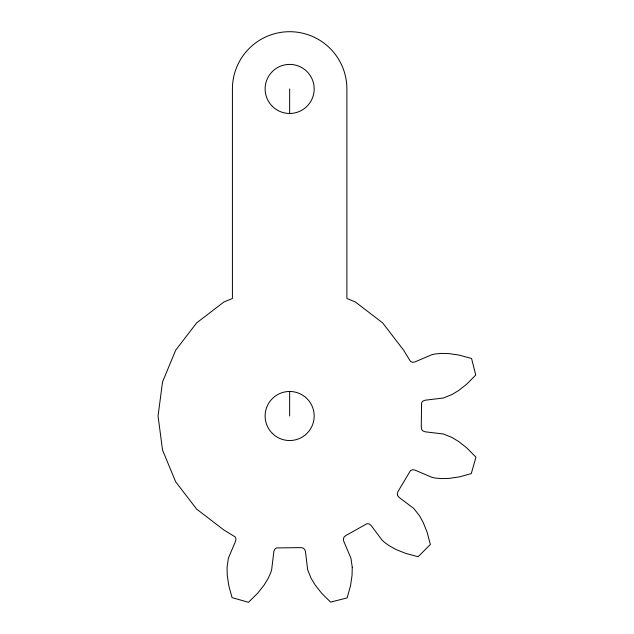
<?xml version="1.0" encoding="UTF-8"?>
<svg xmlns="http://www.w3.org/2000/svg" width="634" height="634" viewBox="0 0 634 634"><rect width="100%" height="100%" fill="white"/><g stroke="black" fill="none" stroke-linecap="round" stroke-linejoin="round"><path stroke-width="0.95" d="M289.659 88.934L289.659 113.47M289.659 391.471L289.659 416.007M352.242 567.232L352.06 575.252L350.578 585.459L347.155 597.925L330.583 602.094L321.628 593.218L315.241 585.119L311.064 578.263L307.664 569.768L305.429 551.366L304.613 549.306L302.87 547.934L300.682 547.61L276.44 547.934L274.696 549.306L273.88 551.366L271.645 569.768L270.607 573.049L268.245 578.263L264.077 585.119L257.681 593.218L248.496 602.3L232.052 597.624L228.739 585.459L227.249 575.252L227.067 567.232L228.375 558.174L235.634 541.119L235.959 538.924L235.135 536.863L223.85 529.976L196.595 509.062L175.681 481.808L162.534 450.069L158.048 416.007L162.534 381.937L175.681 350.198L196.595 322.944L223.85 302.03L232.416 298.479L232.416 88.934A57.234 57.234 0 0 1 289.659 31.7A57.234 57.234 0 0 1 346.893 88.934L346.893 298.479L355.46 302.03L382.714 322.944L403.628 350.198L410.515 361.483L412.576 362.307L414.771 361.982L431.825 354.723L435.178 353.978L440.884 353.415L448.904 353.598L459.111 355.088L471.569 358.503L475.746 375.082L466.87 384.03L458.77 390.425L451.915 394.594L443.42 397.993L425.018 400.228L422.957 401.053L421.586 402.788L421.261 427.031L421.586 429.218L422.957 430.961L425.018 431.778L443.42 434.013L451.915 437.412L458.77 441.589L466.87 447.976L475.952 457.162L471.276 473.606L459.111 476.926L448.904 478.408L440.884 478.591L435.178 478.028L431.825 477.291L414.771 470.024L412.576 469.707L410.515 470.523L398.12 491.358L397.304 493.418L397.621 495.606L399 497.341L413.812 508.484L419.47 515.68L423.322 522.717L427.142 532.298L430.351 544.487L418.139 556.7L405.95 553.49L396.369 549.67L389.331 545.819L384.672 542.482L382.136 540.16L370.993 525.348L369.257 523.969L367.07 523.652L345.91 535.492L344.175 536.863L343.359 538.924L343.676 541.119L350.943 558.174L352.242 567.232M272.311 433.347A24.528 24.528 0 0 0 313.347 422.355A24.528 24.528 0 0 0 283.303 392.311A24.528 24.528 0 0 0 272.311 433.347M272.311 106.282A24.528 24.528 0 0 0 313.347 95.282A24.528 24.528 0 0 0 283.303 65.239A24.528 24.528 0 0 0 272.311 106.282"/></g></svg>
